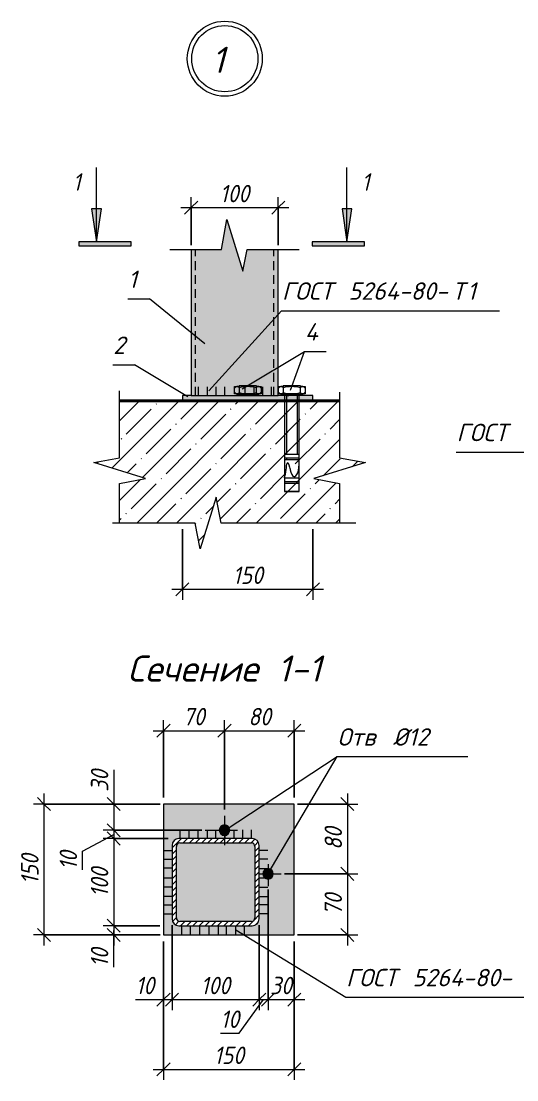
# Model space of a CAD drawing. Header units: millimetres. Extents: x 1214 to 43479, y -809 to 8550.
# Drawn here: x 36756 to 37324, y 2071 to 3285 of the extents above; entities that cross this region are included whole.
import ezdxf

# ---------------------------------------------------------------- set-up
doc = ezdxf.new("R2010")
doc.units = ezdxf.units.MM
for name, pattern in [('200_ШТРИХ_ш1п0_6_', [16, 10, -6]), ('50_200_ШТРИХ_1Т_ш5_п1_п1_', [70, 50, -10, 0, -10]), ('IMPORT-Невидимая', [39.122222, 28.222222, -10.9])]:
    doc.linetypes.add(name, pattern=pattern)
for name, color, linetype, lineweight in [('A-ANNO-DIMS', 7, 'Continuous', 9), ('A-ANNO-DIMS-10', 7, 'Continuous', 9), ('A-ANNO-NOTE', 7, 'Continuous', 9), ('A-DETL', 7, 'Continuous', 9), ('A-DETL-1', 7, '200_ШТРИХ_ш1п0_6_', 5), ('A-DETL-2', 7, 'Continuous', 5), ('A-DETL-3', 7, 'Continuous', 20), ('A-DETL-4', 7, 'IMPORT-Невидимая', 5), ('A-DETL-5', 7, '50_200_ШТРИХ_1Т_ш5_п1_п1_', 5), ('A-DETL-6', 7, 'Continuous', 40), ('A-DETL-GENF', 7, 'Continuous', 9), ('A-DETL-GENF-2', 7, 'Continuous', 5), ('G-ANNO-TEXT', 7, 'Continuous', 9)]:
    doc.layers.add(name, color=color, linetype=linetype, lineweight=lineweight)
doc.layers.add('A-DETL-GENF-1', color=7, linetype='Continuous', lineweight=9, true_color=0xffffff)
doc.styles.add('ISOCPEUR_B_I', font='', dxfattribs={"height": 30})
doc.styles.add('ISOCPEUR_I_2', font='isocpeui.ttf', dxfattribs={"width": 0.9, "height": 20})
doc.styles.add('ISOCPEUR_I_6', font='isocpeui.ttf', dxfattribs={"height": 20})
doc.styles.get('ISOCPEUR_B_I').set_extended_font_data('ISOCPEUR', italic=True, bold=True)
doc.dimstyles.new('ISO-2_0_0_9К_СРЕДНИЙ_1', dxfattribs={"dimscale": 304.8, "dimtxt": 19.919624, "dimasz": 0.049213, "dimexe": 0.03937, "dimexo": 0, "dimgap": 0, "dimtad": 1, "dimdec": 0, "dimzin": 0, "dimdsep": 46, "dimtxsty": 'ISOCPEUR_I_2', "dimblk1": 'OBLIQUE', "dimblk2": 'OBLIQUE', "dimsah": 1, "dimcen": 0.09, "dimdle": 0.03937, "dimazin": 0, "dimtfac": 1, "dimtdec": 4, "dimtix": 1, "dimtmove": 0, "dimatfit": 3, "dimfxl": 1, "dimtvp": 1, "dimtolj": 1, "dimtzin": 0, "dimarcsym": 2})
doc.dimstyles.new('ISO-2_0_0_9К_СРЕДНИЙ_3', dxfattribs={"dimscale": 304.8, "dimtxt": 19.919624, "dimasz": 0.049213, "dimexe": 0.03937, "dimexo": 0, "dimgap": 0, "dimtad": 1, "dimdec": 0, "dimzin": 0, "dimdsep": 46, "dimtxsty": 'ISOCPEUR_I_2', "dimblk1": 'OBLIQUE', "dimblk2": 'OBLIQUE', "dimsah": 1, "dimcen": 0.09, "dimdle": 0.03937, "dimazin": 0, "dimtfac": 1, "dimtdec": 4, "dimtix": 1, "dimtmove": 1, "dimatfit": 3, "dimfxl": 1, "dimtvp": 1, "dimtolj": 1, "dimtzin": 0, "dimarcsym": 2})

# ---------------------------------------------------------------- blocks, each defined once
blk = doc.blocks.new('DIMBLOCK207-АР1_Фахверк_Труба 100_Узлы')
at = {"layer": 'A-ANNO-DIMS-10'}
for p, q in [((36950.7, 3027.9), (36950.7, 3082.9)), ((37050.7, 3027.9), (37050.7, 3082.9)), ((36938.7, 3070.9), (37062.7, 3070.9)), ((36950.7, 3070.9), (36950.7, 3027.9)), ((37050.7, 3070.9), (37050.7, 3027.9))]:
    blk.add_line(p, q, dxfattribs=at)
at = {"layer": 'A-ANNO-DIMS-10', "lineweight": 20}
for p, q in [((36950.7, 3070.9), (36943.2, 3063.4)), ((36950.7, 3070.9), (36958.2, 3078.4)), ((37050.7, 3070.9), (37043.2, 3063.4)), ((37050.7, 3070.9), (37058.2, 3078.4))]:
    blk.add_line(p, q, dxfattribs=at)
at = {"layer": 'A-ANNO-DIMS-10', "color": 0, "insert": (36983.7, 3097), "char_height": 20, "width": 40.912, "attachment_point": 1, "line_spacing_factor": 1.149209, "style": 'ISOCPEUR_I_2'}
blk.add_mtext('100', dxfattribs=at)
blk = doc.blocks.new('_Oblique')
at = {"color": 0, "linetype": 'ByBlock', "lineweight": -2}
blk.add_line((-0.5, -0.5), (0.5, 0.5), dxfattribs=at)
blk = doc.blocks.new('DIMBLOCK208-АР1_Фахверк_Труба 100_Узлы')
at = {"layer": 'A-ANNO-DIMS-10'}
for p, q in [((36940.7, 2702.4), (36940.7, 2621.4)), ((36940.7, 2633.4), (36940.7, 2702.4)), ((37090.4, 2702.4), (37090.4, 2621.4)), ((37090.4, 2633.4), (37090.4, 2702.4)), ((36928.7, 2633.4), (37102.4, 2633.4))]:
    blk.add_line(p, q, dxfattribs=at)
at = {"layer": 'A-ANNO-DIMS-10', "lineweight": 20}
for p, q in [((36940.7, 2633.4), (36933.2, 2625.9)), ((36940.7, 2633.4), (36948.2, 2640.9)), ((37090.4, 2633.4), (37082.9, 2625.9)), ((37090.4, 2633.4), (37097.9, 2640.9))]:
    blk.add_line(p, q, dxfattribs=at)
at = {"layer": 'A-ANNO-DIMS-10', "color": 0, "insert": (36998.5, 2659.5), "char_height": 20, "width": 40.912, "attachment_point": 1, "line_spacing_factor": 1.149209, "style": 'ISOCPEUR_I_2'}
blk.add_mtext('150', dxfattribs=at)
blk = doc.blocks.new('DIMBLOCK209-АР1_Фахверк_Труба 100_Узлы')
at = {"layer": 'A-ANNO-DIMS-10'}
for p, q in [((36919, 2229.8), (36919, 2071.1)), ((36919, 2083.1), (36919, 2229.8)), ((37069, 2229.8), (37069, 2071.1)), ((37069, 2083.1), (37069, 2229.8)), ((36907, 2083.1), (37081, 2083.1))]:
    blk.add_line(p, q, dxfattribs=at)
at = {"layer": 'A-ANNO-DIMS-10', "lineweight": 20}
for p, q in [((36919, 2083.1), (36926.5, 2090.6)), ((37069, 2083.1), (37076.5, 2090.6)), ((36919, 2083.1), (36911.5, 2075.6)), ((37069, 2083.1), (37061.5, 2075.6))]:
    blk.add_line(p, q, dxfattribs=at)
at = {"layer": 'A-ANNO-DIMS-10', "color": 0, "insert": (36976.9, 2109.2), "char_height": 20, "width": 40.912, "attachment_point": 1, "line_spacing_factor": 1.149209, "style": 'ISOCPEUR_I_2'}
blk.add_mtext('150', dxfattribs=at)
blk = doc.blocks.new('DIMBLOCK210-АР1_Фахверк_Труба 100_Узлы')
at = {"layer": 'A-ANNO-DIMS-10'}
for p, q in [((36861.9, 2426.5), (36861.9, 2401.3)), ((36861.9, 2401.3), (36861.9, 2372.2)), ((36861.9, 2399.2), (36861.9, 2357.2)), ((36915.2, 2387.2), (36849.9, 2387.2)), ((36861.9, 2387.2), (36915.2, 2387.2)), ((36962.8, 2357.2), (36849.9, 2357.2)), ((36861.9, 2357.2), (36962.8, 2357.2))]:
    blk.add_line(p, q, dxfattribs=at)
at = {"layer": 'A-ANNO-DIMS-10', "lineweight": 20}
for p, q in [((36861.9, 2387.2), (36854.4, 2394.7)), ((36861.9, 2387.2), (36869.4, 2379.7)), ((36861.9, 2357.2), (36854.4, 2364.7)), ((36861.9, 2357.2), (36869.4, 2349.7))]:
    blk.add_line(p, q, dxfattribs=at)
at = {"layer": 'A-ANNO-DIMS-10', "color": 0, "insert": (36835.7, 2401.3), "char_height": 20, "width": 30.339, "attachment_point": 1, "rotation": 90, "line_spacing_factor": 1.149209, "style": 'ISOCPEUR_I_2'}
blk.add_mtext('30', dxfattribs=at)
blk = doc.blocks.new('DIMBLOCK211-АР1_Фахверк_Труба 100_Узлы')
at = {"layer": 'A-ANNO-DIMS-10'}
for p, q in [((36962.8, 2357.2), (36849.9, 2357.2)), ((36861.9, 2357.2), (36861.9, 2347.7)), ((36861.9, 2357.2), (36962.8, 2357.2)), ((36826, 2333.2), (36861.9, 2352.4)), ((36924.4, 2347.7), (36849.9, 2347.7)), ((36861.9, 2347.7), (36924.4, 2347.7)), ((36826, 2311.8), (36826, 2333.2))]:
    blk.add_line(p, q, dxfattribs=at)
at = {"layer": 'A-ANNO-DIMS-10', "lineweight": 20}
for p, q in [((36861.9, 2357.2), (36854.4, 2364.7)), ((36861.9, 2347.7), (36854.4, 2355.2)), ((36861.9, 2357.2), (36869.4, 2349.7)), ((36861.9, 2347.7), (36869.4, 2340.2))]:
    blk.add_line(p, q, dxfattribs=at)
at = {"layer": 'A-ANNO-DIMS-10', "color": 0, "insert": (36799.9, 2311.8), "char_height": 20, "width": 25.742, "attachment_point": 1, "rotation": 90, "line_spacing_factor": 1.149209, "style": 'ISOCPEUR_I_2'}
blk.add_mtext('10', dxfattribs=at)
blk = doc.blocks.new('DIMBLOCK212-АР1_Фахверк_Труба 100_Узлы')
at = {"layer": 'A-ANNO-DIMS-10', "lineweight": 20}
for p, q in [((36861.9, 2347.7), (36854.4, 2355.2)), ((36861.9, 2347.7), (36869.4, 2340.2)), ((36861.9, 2247.7), (36854.4, 2255.2)), ((36861.9, 2247.7), (36869.4, 2240.2))]:
    blk.add_line(p, q, dxfattribs=at)
at = {"layer": 'A-ANNO-DIMS-10'}
for p, q in [((36924.4, 2347.7), (36849.9, 2347.7)), ((36861.9, 2347.7), (36861.9, 2247.7)), ((36861.9, 2347.7), (36924.4, 2347.7)), ((36914.8, 2247.7), (36849.9, 2247.7)), ((36861.9, 2247.7), (36914.8, 2247.7))]:
    blk.add_line(p, q, dxfattribs=at)
at = {"layer": 'A-ANNO-DIMS-10', "color": 0, "insert": (36835.7, 2280.6), "char_height": 20, "width": 40.912, "attachment_point": 1, "rotation": 90, "line_spacing_factor": 1.149209, "style": 'ISOCPEUR_I_2'}
blk.add_mtext('100', dxfattribs=at)
blk = doc.blocks.new('DIMBLOCK213-АР1_Фахверк_Труба 100_Узлы')
at = {"layer": 'A-ANNO-DIMS-10'}
for p, q in [((36914.8, 2247.7), (36849.9, 2247.7)), ((36861.9, 2247.7), (36861.9, 2225.2)), ((36861.9, 2247.7), (36914.8, 2247.7)), ((36915.2, 2237.2), (36849.9, 2237.2)), ((36861.9, 2221.9), (36861.9, 2242.4)), ((36861.9, 2237.2), (36915.2, 2237.2)), ((36861.9, 2200.4), (36861.9, 2221.9))]:
    blk.add_line(p, q, dxfattribs=at)
at = {"layer": 'A-ANNO-DIMS-10', "lineweight": 20}
for p, q in [((36861.9, 2247.7), (36854.4, 2255.2)), ((36861.9, 2247.7), (36869.4, 2240.2)), ((36861.9, 2237.2), (36854.4, 2244.7)), ((36861.9, 2237.2), (36869.4, 2229.7))]:
    blk.add_line(p, q, dxfattribs=at)
at = {"layer": 'A-ANNO-DIMS-10', "color": 0, "insert": (36835.7, 2200.4), "char_height": 20, "width": 25.742, "attachment_point": 1, "rotation": 90, "line_spacing_factor": 1.149209, "style": 'ISOCPEUR_I_2'}
blk.add_mtext('10', dxfattribs=at)
blk = doc.blocks.new('DIMBLOCK214-АР1_Фахверк_Труба 100_Узлы')
at = {"layer": 'A-ANNO-DIMS-10', "lineweight": 20}
for p, q in [((36781.9, 2387.2), (36774.4, 2394.7)), ((36781.9, 2387.2), (36789.4, 2379.7)), ((36781.9, 2237.2), (36774.4, 2244.7)), ((36781.9, 2237.2), (36789.4, 2229.7))]:
    blk.add_line(p, q, dxfattribs=at)
at = {"layer": 'A-ANNO-DIMS-10'}
for p, q in [((36781.9, 2399.2), (36781.9, 2225.2)), ((36913, 2387.2), (36769.9, 2387.2)), ((36781.9, 2387.2), (36913, 2387.2)), ((36915.2, 2237.2), (36769.9, 2237.2)), ((36781.9, 2237.2), (36915.2, 2237.2))]:
    blk.add_line(p, q, dxfattribs=at)
at = {"layer": 'A-ANNO-DIMS-10', "color": 0, "insert": (36755.7, 2295.2), "char_height": 20, "width": 40.912, "attachment_point": 1, "rotation": 90, "line_spacing_factor": 1.149209, "style": 'ISOCPEUR_I_2'}
blk.add_mtext('150', dxfattribs=at)
blk = doc.blocks.new('DIMBLOCK215-АР1_Фахверк_Труба 100_Узлы')
at = {"layer": 'A-ANNO-DIMS-10'}
for p, q in [((36928.8, 2248.2), (36928.8, 2151.1)), ((36928.8, 2163.1), (36928.8, 2248.2)), ((36919, 2229.8), (36919, 2151.1)), ((36919, 2163.1), (36919, 2229.8)), ((36887, 2163.1), (36908.5, 2163.1)), ((36907, 2163.1), (36928.8, 2163.1)), ((36908.5, 2163.1), (36923.9, 2163.1))]:
    blk.add_line(p, q, dxfattribs=at)
at = {"layer": 'A-ANNO-DIMS-10', "lineweight": 20}
for p, q in [((36919, 2163.1), (36911.5, 2155.6)), ((36919, 2163.1), (36926.5, 2170.6)), ((36928.8, 2163.1), (36921.3, 2155.6)), ((36928.8, 2163.1), (36936.3, 2170.6))]:
    blk.add_line(p, q, dxfattribs=at)
at = {"layer": 'A-ANNO-DIMS-10', "color": 0, "insert": (36887, 2189.2), "char_height": 20, "width": 25.742, "attachment_point": 1, "line_spacing_factor": 1.149209, "style": 'ISOCPEUR_I_2'}
blk.add_mtext('10', dxfattribs=at)
blk = doc.blocks.new('DIMBLOCK216-АР1_Фахверк_Труба 100_Узлы')
at = {"layer": 'A-ANNO-DIMS-10'}
for p, q in [((36928.8, 2248.2), (36928.8, 2151.1)), ((36928.8, 2163.1), (36928.8, 2248.2)), ((37028.8, 2248.2), (37028.8, 2151.1)), ((37028.8, 2163.1), (37028.8, 2248.2)), ((36928.8, 2163.1), (37028.8, 2163.1))]:
    blk.add_line(p, q, dxfattribs=at)
at = {"layer": 'A-ANNO-DIMS-10', "lineweight": 20}
for p, q in [((36928.8, 2163.1), (36921.3, 2155.6)), ((36928.8, 2163.1), (36936.3, 2170.6)), ((37028.8, 2163.1), (37021.3, 2155.6)), ((37028.8, 2163.1), (37036.3, 2170.6))]:
    blk.add_line(p, q, dxfattribs=at)
at = {"layer": 'A-ANNO-DIMS-10', "color": 0, "insert": (36961.7, 2189.2), "char_height": 20, "width": 40.912, "attachment_point": 1, "line_spacing_factor": 1.149209, "style": 'ISOCPEUR_I_2'}
blk.add_mtext('100', dxfattribs=at)
blk = doc.blocks.new('DIMBLOCK217-АР1_Фахверк_Труба 100_Узлы')
at = {"layer": 'A-ANNO-DIMS-10'}
for p, q in [((37039, 2289.4), (37039, 2151.1)), ((37039, 2163.1), (37039, 2289.4)), ((37028.8, 2248.2), (37028.8, 2151.1)), ((37028.8, 2163.1), (37028.8, 2248.2)), ((37005.8, 2124.5), (37033.9, 2163.1)), ((37028.8, 2163.1), (37039, 2163.1)), ((36984.4, 2124.5), (37005.8, 2124.5))]:
    blk.add_line(p, q, dxfattribs=at)
at = {"layer": 'A-ANNO-DIMS-10', "lineweight": 20}
for p, q in [((37028.8, 2163.1), (37021.3, 2155.6)), ((37028.8, 2163.1), (37036.3, 2170.6)), ((37039, 2163.1), (37031.5, 2155.6)), ((37039, 2163.1), (37046.5, 2170.6))]:
    blk.add_line(p, q, dxfattribs=at)
at = {"layer": 'A-ANNO-DIMS-10', "color": 0, "insert": (36984.4, 2150.6), "char_height": 20, "width": 25.742, "attachment_point": 1, "line_spacing_factor": 1.149209, "style": 'ISOCPEUR_I_2'}
blk.add_mtext('10', dxfattribs=at)
blk = doc.blocks.new('DIMBLOCK218-АР1_Фахверк_Труба 100_Узлы')
at = {"layer": 'A-ANNO-DIMS-10'}
for p, q in [((37039, 2289.4), (37039, 2151.1)), ((37039, 2163.1), (37039, 2289.4)), ((37069, 2229.8), (37069, 2151.1)), ((37069, 2163.1), (37069, 2229.8)), ((37039, 2163.1), (37081, 2163.1))]:
    blk.add_line(p, q, dxfattribs=at)
at = {"layer": 'A-ANNO-DIMS-10', "lineweight": 20}
for p, q in [((37039, 2163.1), (37031.5, 2155.6)), ((37039, 2163.1), (37046.5, 2170.6)), ((37069, 2163.1), (37061.5, 2155.6)), ((37069, 2163.1), (37076.5, 2170.6))]:
    blk.add_line(p, q, dxfattribs=at)
at = {"layer": 'A-ANNO-DIMS-10', "color": 0, "insert": (37041.3, 2189.2), "char_height": 20, "width": 30.339, "attachment_point": 1, "line_spacing_factor": 1.149209, "style": 'ISOCPEUR_I_2'}
blk.add_mtext('30', dxfattribs=at)
blk = doc.blocks.new('DIMBLOCK219-АР1_Фахверк_Труба 100_Узлы')
at = {"layer": 'A-ANNO-DIMS-10', "lineweight": 20}
for p, q in [((37129.9, 2387.2), (37122.4, 2394.7)), ((37129.9, 2387.2), (37137.4, 2379.7)), ((37129.9, 2307.2), (37122.4, 2314.7)), ((37129.9, 2307.2), (37137.4, 2299.7))]:
    blk.add_line(p, q, dxfattribs=at)
at = {"layer": 'A-ANNO-DIMS-10'}
for p, q in [((37129.9, 2399.2), (37129.9, 2307.2)), ((37072.8, 2387.2), (37141.9, 2387.2)), ((37129.9, 2387.2), (37072.8, 2387.2)), ((37057.8, 2307.2), (37141.9, 2307.2)), ((37129.9, 2307.2), (37057.8, 2307.2))]:
    blk.add_line(p, q, dxfattribs=at)
at = {"layer": 'A-ANNO-DIMS-10', "color": 0, "insert": (37103.8, 2334.6), "char_height": 20, "width": 30.339, "attachment_point": 1, "rotation": 90, "line_spacing_factor": 1.149209, "style": 'ISOCPEUR_I_2'}
blk.add_mtext('80', dxfattribs=at)
blk = doc.blocks.new('DIMBLOCK220-АР1_Фахверк_Труба 100_Узлы')
at = {"layer": 'A-ANNO-DIMS-10'}
for p, q in [((37057.8, 2307.2), (37141.9, 2307.2)), ((37129.9, 2307.2), (37057.8, 2307.2)), ((37129.9, 2307.2), (37129.9, 2225.2)), ((37072.8, 2237.2), (37141.9, 2237.2)), ((37129.9, 2237.2), (37072.8, 2237.2))]:
    blk.add_line(p, q, dxfattribs=at)
at = {"layer": 'A-ANNO-DIMS-10', "lineweight": 20}
for p, q in [((37129.9, 2307.2), (37122.4, 2314.7)), ((37129.9, 2307.2), (37137.4, 2299.7)), ((37129.9, 2237.2), (37122.4, 2244.7)), ((37129.9, 2237.2), (37137.4, 2229.7))]:
    blk.add_line(p, q, dxfattribs=at)
at = {"layer": 'A-ANNO-DIMS-10', "color": 0, "insert": (37103.8, 2259.6), "char_height": 20, "width": 30.339, "attachment_point": 1, "rotation": 90, "line_spacing_factor": 1.149209, "style": 'ISOCPEUR_I_2'}
blk.add_mtext('70', dxfattribs=at)
blk = doc.blocks.new('DIMBLOCK221-АР1_Фахверк_Труба 100_Узлы')
at = {"layer": 'A-ANNO-DIMS-10'}
for p, q in [((36919, 2394.7), (36919, 2483.2)), ((36989, 2381), (36989, 2483.2)), ((36907, 2471.2), (36989, 2471.2)), ((36919, 2471.2), (36919, 2394.7)), ((36989, 2471.2), (36989, 2381))]:
    blk.add_line(p, q, dxfattribs=at)
at = {"layer": 'A-ANNO-DIMS-10', "lineweight": 20}
for p, q in [((36919, 2471.2), (36926.5, 2478.7)), ((36989, 2471.2), (36996.5, 2478.7)), ((36919, 2471.2), (36911.5, 2463.7)), ((36989, 2471.2), (36981.5, 2463.7))]:
    blk.add_line(p, q, dxfattribs=at)
at = {"layer": 'A-ANNO-DIMS-10', "color": 0, "insert": (36941.3, 2497.4), "char_height": 20, "width": 30.339, "attachment_point": 1, "line_spacing_factor": 1.149209, "style": 'ISOCPEUR_I_2'}
blk.add_mtext('70', dxfattribs=at)
blk = doc.blocks.new('DIMBLOCK222-АР1_Фахверк_Труба 100_Узлы')
at = {"layer": 'A-ANNO-DIMS-10'}
for p, q in [((36989, 2381), (36989, 2483.2)), ((37069, 2394.7), (37069, 2483.2)), ((36989, 2471.2), (37081, 2471.2)), ((36989, 2471.2), (36989, 2381)), ((37069, 2471.2), (37069, 2394.7))]:
    blk.add_line(p, q, dxfattribs=at)
at = {"layer": 'A-ANNO-DIMS-10', "lineweight": 20}
for p, q in [((36989, 2471.2), (36996.5, 2478.7)), ((37069, 2471.2), (37076.5, 2478.7)), ((36989, 2471.2), (36981.5, 2463.7)), ((37069, 2471.2), (37061.5, 2463.7))]:
    blk.add_line(p, q, dxfattribs=at)
at = {"layer": 'A-ANNO-DIMS-10', "color": 0, "insert": (37016.3, 2497.4), "char_height": 20, "width": 30.339, "attachment_point": 1, "line_spacing_factor": 1.149209, "style": 'ISOCPEUR_I_2'}
blk.add_mtext('80', dxfattribs=at)
blk = doc.blocks.new('_AT__Текстовая выноска 2_0 - _AT__Текстовая выноска 2_0 без точки-25057225-АР1_Фахверк_Труба 100_Узлы')
at = {"layer": 'A-ANNO-NOTE'}
blk.add_line((0, 0), (25, 0), dxfattribs=at)
blk = doc.blocks.new('_AT__Текстовая выноска 2_0 - _AT__Текстовая выноска 2_0 без точки-25057227-АР1_Фахверк_Труба 100_Узлы')
at = {"layer": 'A-ANNO-NOTE'}
blk.add_line((0, 0), (2.5, 0), dxfattribs=at)
blk = doc.blocks.new('_AT__Текстовая выноска 2_0 - _AT__Текстовая выноска 2_0 без точки-25057226-АР1_Фахверк_Труба 100_Узлы')
at = {"layer": 'A-ANNO-NOTE'}
blk.add_line((0, 0), (15, 0), dxfattribs=at)

msp = doc.modelspace()

# ---------------------------------------------------------------- hatches: boundary and pattern name
at = {"layer": 'A-DETL-GENF'}
for points in [[(36842.04982, 3031.82155), (36847.70762, 3069.54025), (36836.39201, 3069.54025)], [(37129.43844, 3031.82155), (37135.09625, 3069.54025), (37123.78063, 3069.54025)], [(36842.75297, 3027.13384), (36881.92658, 3027.13384), (36881.92658, 3031.82155), (36822.04982, 3031.82155), (36822.04982, 3027.13384), (36842.04982, 3027.13384)], [(37130.1416, 3027.13384), (37149.43844, 3027.13384), (37149.43844, 3031.82155), (37089.56167, 3031.82155), (37089.56167, 3027.13384), (37129.43844, 3027.13384)]]:
    msp.add_hatch(color=256, dxfattribs=at).paths.add_polyline_path(points, flags=0)
at = {"layer": 'A-DETL-GENF-1'}
for points in [[(36950.70584, 2855.33102), (37050.70584, 2855.33102), (37050.70584, 3022.94216), (37014.83541, 3022.94216), (37010.16226, 2998.00353), (36991.78076, 3057.22998), (36985.3557, 3022.94216), (36950.70584, 3022.94216)], [(36959.79425, 2849.33102), (37090.44132, 2849.33102), (37090.44132, 2855.33102), (36940.70584, 2855.33102), (36940.70584, 2849.33102), (36950.70584, 2849.33102)], [(36988.97194, 2351.21675), (36990.52485, 2351.4212), (36991.97194, 2352.0206), (36993.21458, 2352.97411), (36994.16809, 2354.21675), (36994.76749, 2355.66384), (36994.97194, 2357.21675), (36994.76749, 2358.76966), (36994.16809, 2360.21675), (36993.21458, 2361.45939), (36991.97194, 2362.4129), (36990.52485, 2363.0123), (36988.97194, 2363.21675), (36987.41903, 2363.0123), (36985.97194, 2362.4129), (36984.7293, 2361.45939), (36983.77579, 2360.21675), (36983.17638, 2358.76966), (36982.97194, 2357.21675), (36983.17638, 2355.66384), (36983.77579, 2354.21675), (36984.96522, 2352.79308), (36985.97194, 2352.0206), (36987.41903, 2351.4212)], [(37038.97194, 2301.21675), (37040.52485, 2301.4212), (37041.97194, 2302.0206), (37043.21458, 2302.97411), (37044.16809, 2304.21675), (37044.76749, 2305.66384), (37044.97194, 2307.21675), (37044.76749, 2308.76966), (37044.16809, 2310.21675), (37043.21458, 2311.45939), (37041.97194, 2312.4129), (37040.52485, 2313.0123), (37038.97194, 2313.21675), (37037.41903, 2313.0123), (37035.97194, 2312.4129), (37034.7293, 2311.45939), (37033.77579, 2310.21675), (37033.17638, 2308.76966), (37032.97194, 2307.21675), (37033.17638, 2305.66384), (37033.77579, 2304.21675), (37034.7293, 2302.97411), (37035.97194, 2302.0206), (37037.41903, 2301.4212)]]:
    msp.add_hatch(color=256, dxfattribs=at).paths.add_polyline_path(points, flags=0)
h = msp.add_hatch(color=256, dxfattribs=at)
h.paths.add_polyline_path([(37020.78252, 2237.21675), (37068.97194, 2237.21675), (37068.97194, 2387.21675), (36918.97194, 2387.21675), (36918.97194, 2237.21675), (37020.71068, 2237.21675)], flags=0)
h.paths.add_polyline_path([(37020.78252, 2247.67602), (36936.74724, 2247.68067), (36934.31841, 2248.11163), (36932.78252, 2248.74782), (36931.12566, 2250.01917), (36929.85431, 2251.67602), (36929.05511, 2253.60547), (36928.78252, 2255.67602), (36928.78716, 2339.7113), (36929.05511, 2341.74657), (36929.85431, 2343.67602), (36931.12566, 2345.33288), (36932.78252, 2346.60423), (36934.95409, 2347.43531), (36936.78252, 2347.67602), (37020.81779, 2347.67138), (37022.85307, 2347.40343), (37024.78252, 2346.60423), (37026.43937, 2345.33288), (37027.71072, 2343.67602), (37028.50992, 2341.74657), (37028.78252, 2339.67602), (37028.77787, 2255.64075), (37028.34691, 2253.21192), (37027.71072, 2251.67602), (37026.43937, 2250.01917), (37024.78252, 2248.74782), (37022.85307, 2247.94862), (37020.81779, 2247.68067)], flags=0)
h.paths.add_polyline_path([(36974.42512, 2252.67602), (37019.78252, 2252.67602), (37020.81779, 2252.81232), (37021.78252, 2253.21192), (37022.85307, 2254.16314), (37023.24662, 2254.67602), (37023.65086, 2255.67602), (37023.78252, 2256.67602), (37023.78252, 2338.67602), (37023.64622, 2339.7113), (37023.24662, 2340.67602), (37022.61094, 2341.50445), (37021.78252, 2342.14012), (37020.78252, 2342.54437), (37019.78252, 2342.67602), (36937.78252, 2342.67602), (36936.74724, 2342.53973), (36935.78252, 2342.14012), (36934.95409, 2341.50445), (36934.31841, 2340.67602), (36933.91417, 2339.67602), (36933.78252, 2338.67602), (36933.78252, 2256.67602), (36933.91881, 2255.64075), (36934.31841, 2254.67602), (36934.95409, 2253.8476), (36935.78252, 2253.21192), (36936.78252, 2252.80767), (36937.78252, 2252.67602), (36959.79425, 2252.67602)], flags=0)
h.paths.add_polyline_path([(37038.97194, 2301.21675), (37037.41903, 2301.4212), (37035.97194, 2302.0206), (37034.7293, 2302.97411), (37033.77579, 2304.21675), (37033.17638, 2305.66384), (37032.97194, 2307.21675), (37033.17638, 2308.76966), (37033.77579, 2310.21675), (37034.7293, 2311.45939), (37035.97194, 2312.4129), (37037.41903, 2313.0123), (37038.97194, 2313.21675), (37040.52485, 2313.0123), (37041.97194, 2312.4129), (37043.21458, 2311.45939), (37044.16809, 2310.21675), (37044.76749, 2308.76966), (37044.97194, 2307.21675), (37044.76749, 2305.66384), (37044.16809, 2304.21675), (37043.21458, 2302.97411), (37041.97194, 2302.0206), (37040.52485, 2301.4212)], flags=0)
h.paths.add_polyline_path([(36988.97194, 2351.21675), (36987.41903, 2351.4212), (36985.97194, 2352.0206), (36984.7293, 2352.97411), (36983.77579, 2354.21675), (36983.17638, 2355.66384), (36982.97194, 2357.21675), (36983.17638, 2358.76966), (36983.77579, 2360.21675), (36984.96522, 2361.64042), (36985.97194, 2362.4129), (36987.41903, 2363.0123), (36988.97194, 2363.21675), (36990.52485, 2363.0123), (36991.97194, 2362.4129), (36993.21458, 2361.45939), (36994.16809, 2360.21675), (36994.76749, 2358.76966), (36994.97194, 2357.21675), (36994.76749, 2355.66384), (36994.16809, 2354.21675), (36993.21458, 2352.97411), (36991.97194, 2352.0206), (36990.52485, 2351.4212)], flags=0)
at = {"layer": 'A-DETL-GENF-2'}
h = msp.add_hatch(dxfattribs=at)
h.set_pattern_fill('FP_1', color=256, style=0, pattern_type=2)
h.set_pattern_definition([(45, (32399.856, 0), (-22.80985, 22.80985), []), (45, (32422.666, 0), (-22.80985, 22.80985), [40.322, -8.064, 0.671, -7.394])])
h.paths.add_polyline_path([(36961.03461, 2679.7178), (36979.41611, 2738.94424), (36984.96522, 2709.33102), (37121.02115, 2709.33102), (37121.02115, 2754.63796), (37091.40793, 2760.18707), (37150.63438, 2778.56857), (37121.02115, 2784.11768), (37121.02115, 2849.33102), (36868.70584, 2849.33102), (36868.70584, 2784.11768), (36839.09262, 2778.56857), (36898.31906, 2760.18707), (36868.70584, 2754.63796), (36868.70584, 2709.33102), (36955.4855, 2709.33102), (36959.79425, 2686.33707)], flags=0)
h = msp.add_hatch(dxfattribs=at)
h.set_pattern_fill('FP_2', color=256, style=0, pattern_type=2)
h.set_pattern_definition([(45, (32399.8564, 0), (-3.535534, 3.535534), [])])
h.paths.add_polyline_path([(37020.78252, 2247.67602), (37022.85307, 2247.94862), (37024.78252, 2248.74782), (37026.43937, 2250.01917), (37027.71072, 2251.67602), (37028.5418, 2253.8476), (37028.78252, 2255.67602), (37028.77787, 2339.7113), (37028.34691, 2342.14012), (37027.71072, 2343.67602), (37026.43937, 2345.33288), (37024.78252, 2346.60423), (37022.85307, 2347.40343), (37020.78252, 2347.67602), (36936.78252, 2347.67602), (36934.31841, 2347.24042), (36932.78252, 2346.60423), (36931.12566, 2345.33288), (36929.85431, 2343.67602), (36929.05511, 2341.74657), (36928.78252, 2339.67602), (36928.78252, 2255.67602), (36929.05511, 2253.60547), (36929.85431, 2251.67602), (36931.12566, 2250.01917), (36932.78252, 2248.74782), (36934.95409, 2247.91674), (36936.78252, 2247.67602), (37019.78252, 2247.67602)], flags=0)
h.paths.add_polyline_path([(36974.42512, 2252.67602), (36937.78252, 2252.67602), (36936.74724, 2252.81232), (36935.78252, 2253.21192), (36934.95409, 2253.8476), (36934.31841, 2254.67602), (36933.91417, 2255.67602), (36933.78252, 2256.67602), (36933.78252, 2338.67602), (36933.91881, 2339.7113), (36934.31841, 2340.67602), (36934.95409, 2341.50445), (36935.78252, 2342.14012), (36936.78252, 2342.54437), (36937.78252, 2342.67602), (37019.78252, 2342.67602), (37020.81779, 2342.53973), (37021.78252, 2342.14012), (37022.61094, 2341.50445), (37023.24662, 2340.67602), (37023.64622, 2339.7113), (37023.78252, 2338.67602), (37023.78252, 2256.67602), (37023.64622, 2255.64075), (37023.24662, 2254.67602), (37022.61094, 2253.8476), (37021.78252, 2253.21192), (37020.81779, 2252.81232), (37019.78252, 2252.67602)], flags=0)

# ---------------------------------------------------------------- linework, layer by layer
at = {"layer": 'A-ANNO-NOTE'}
for p, q in [((36966.47865, 2914.56149), (36903.04631, 2966.24333)), ((36970.98189, 2861.04949), (37054.49194, 2952.69374)), ((37009.28412, 2863.13371), (37080.61874, 2905.9004)), ((37064.49683, 2861.47155), (37080.61874, 2905.9004)), ((36946.89604, 2854.03243), (36885.9308, 2890.59994)), ((36989.63713, 2357.25989), (37118.0956, 2441.60004)), ((37039.15935, 2307.74904), (37118.0956, 2441.60004)), ((37001.96546, 2242.95205), (37128.0956, 2165.76651))]:
    msp.add_line(p, q, dxfattribs=at)
at = {"layer": 'A-DETL'}
for p, q in [((36836.39201, 3069.54025), (36842.04982, 3031.82155)), ((36847.70762, 3069.54025), (36836.39201, 3069.54025)), ((36842.04982, 3031.82155), (36847.70762, 3069.54025)), ((37135.09625, 3069.54025), (37123.78063, 3069.54025)), ((37123.78063, 3069.54025), (37129.43844, 3031.82155)), ((37129.43844, 3031.82155), (37135.09625, 3069.54025)), ((36985.3557, 3022.94216), (36991.78076, 3057.22998)), ((36991.78076, 3057.22998), (37010.16226, 2998.00353)), ((36822.04982, 3031.82155), (36822.04982, 3027.13384)), ((36842.04982, 3031.82155), (36822.04982, 3031.82155)), ((36822.04982, 3027.13384), (36881.92658, 3027.13384)), ((36881.92658, 3031.82155), (36842.04982, 3031.82155)), ((36881.92658, 3027.13384), (36881.92658, 3031.82155)), ((36926.1233, 3022.94216), (36985.3557, 3022.94216)), ((36950.70584, 3022.94216), (36950.70584, 2855.33102)), ((37010.16226, 2998.00353), (37014.83541, 3022.94216)), ((37014.83541, 3022.94216), (37074.46055, 3022.94216)), ((37050.70584, 2855.33102), (37050.70584, 3022.94216)), ((37129.43844, 3031.82155), (37089.56167, 3031.82155)), ((37089.56167, 3031.82155), (37089.56167, 3027.13384)), ((37089.56167, 3027.13384), (37149.43844, 3027.13384)), ((37149.43844, 3031.82155), (37129.43844, 3031.82155)), ((37149.43844, 3027.13384), (37149.43844, 3031.82155)), ((37000.29791, 2865.72897), (37005.78652, 2866.49783)), ((37000.29791, 2857.53569), (37000.29791, 2865.72897)), ((37025.62516, 2866.51529), (37005.78652, 2866.51529)), ((37005.78652, 2866.51529), (37005.78652, 2856.76683)), ((37025.62516, 2856.76683), (37025.62516, 2866.51529)), ((37025.62516, 2866.49783), (37031.11377, 2865.72897)), ((37031.11377, 2865.72897), (37031.11377, 2857.53569)), ((37050.78652, 2865.72897), (37056.27513, 2866.49783)), ((37050.78652, 2857.53569), (37050.78652, 2865.72897)), ((37076.11377, 2866.51529), (37056.27513, 2866.51529)), ((37056.27513, 2866.51529), (37056.27513, 2856.76683)), ((37076.11377, 2856.76683), (37076.11377, 2866.51529)), ((37076.11377, 2866.49783), (37081.60237, 2865.72897)), ((37081.60237, 2865.72897), (37081.60237, 2857.53569)), ((36868.70584, 2784.11768), (36868.70584, 2860.76683)), ((36950.70584, 2855.33102), (36940.70584, 2855.33102)), ((36940.70584, 2855.33102), (36940.70584, 2849.33102)), ((36950.70584, 2855.33102), (37050.70584, 2855.33102)), ((37005.78652, 2856.76683), (37000.29791, 2857.53569)), ((37028.38053, 2856.76683), (37003.03115, 2856.76683)), ((37003.03115, 2856.76683), (37003.03115, 2855.33102)), ((37028.38053, 2855.33102), (37003.03115, 2855.33102)), ((37025.62516, 2856.76683), (37005.78652, 2856.76683)), ((37010.16226, 2855.33102), (37012.20499, 2855.33102)), ((37031.11377, 2857.53569), (37025.62516, 2856.76683)), ((37028.38053, 2855.33102), (37028.38053, 2856.76683)), ((37090.44132, 2855.33102), (37050.70584, 2855.33102)), ((37056.27513, 2856.76683), (37050.78652, 2857.53569)), ((37078.86913, 2856.76683), (37053.51976, 2856.76683)), ((37053.51976, 2856.76683), (37053.51976, 2855.33102)), ((37078.86913, 2855.33102), (37053.51976, 2855.33102)), ((37076.11377, 2856.76683), (37056.27513, 2856.76683)), ((37060.65086, 2855.33102), (37062.69359, 2855.33102)), ((37081.60237, 2857.53569), (37076.11377, 2856.76683)), ((37078.86913, 2855.33102), (37078.86913, 2856.76683)), ((37090.44132, 2849.33102), (37090.44132, 2855.33102)), ((37121.02115, 2859.33102), (37121.02115, 2784.11768)), ((36839.09262, 2778.56857), (36868.70584, 2784.11768)), ((37121.02115, 2784.11768), (37150.63438, 2778.56857)), ((36898.31906, 2760.18707), (36839.09262, 2778.56857)), ((37150.63438, 2778.56857), (37091.40793, 2760.18707)), ((36868.70584, 2754.63796), (36898.31906, 2760.18707)), ((36868.70584, 2709.33102), (36868.70584, 2754.63796)), ((37091.40793, 2760.18707), (37121.02115, 2754.63796)), ((37121.02115, 2754.63796), (37121.02115, 2709.33102)), ((36979.41611, 2738.94424), (36961.03461, 2679.7178)), ((36984.96522, 2709.33102), (36979.41611, 2738.94424)), ((36955.4855, 2709.33102), (36860.43974, 2709.33102)), ((36961.03461, 2679.7178), (36955.4855, 2709.33102)), ((37139.4574, 2709.33102), (36984.96522, 2709.33102)), ((36974.42512, 2387.21675), (36918.97194, 2387.21675)), ((36918.97194, 2387.21675), (36918.97194, 2237.21675)), ((37068.97194, 2387.21675), (36974.42512, 2387.21675)), ((37068.97194, 2237.21675), (37068.97194, 2387.21675)), ((36918.97194, 2237.21675), (37068.97194, 2237.21675))]:
    msp.add_line(p, q, dxfattribs=at)
for radius in [43, 38]:
    msp.add_circle((36989.33159, 3241.58964), radius, dxfattribs=at)
for centre, radius, start, end in [((37003.42677, 2861.20835), 4.22871, 56.08031185, 137.72360385), ((37015.70584, 2822.79227), 42.8477, 76.61449587, 103.38550413), ((37027.98491, 2861.20835), 4.22871, 42.27639616, 123.91968816), ((37053.91538, 2861.20835), 4.22871, 56.08031185, 137.72360385), ((37066.19445, 2822.79227), 42.8477, 76.61449587, 103.38550413), ((37078.47351, 2861.20835), 4.22871, 42.27639616, 123.91968816), ((37003.42677, 2862.07377), 4.22871, 222.27639616, 303.91968815), ((37015.70584, 2900.48985), 42.8477, 256.61449587, 283.38550413), ((37027.98491, 2862.07377), 4.22871, 236.08031184, 317.72360384), ((37053.91538, 2862.07377), 4.22871, 222.27639616, 303.91968815), ((37066.19445, 2900.48985), 42.8477, 256.61449587, 283.38550413), ((37078.47351, 2862.07377), 4.22871, 236.08031184, 317.72360384), ((36988.97194, 2357.21675), 6, 90, 270), ((36988.97194, 2357.21675), 6, 270, 90), ((37038.97194, 2307.21675), 6, 90, 270), ((37038.97194, 2307.21675), 6, 270, 90)]:
    msp.add_arc(centre, radius, start, end, dxfattribs=at)
at = {"layer": 'A-DETL-1'}
for p, q in [((36955.70584, 2855.33102), (36955.70584, 3022.94216)), ((37045.70584, 2855.33102), (37045.70584, 3022.94216))]:
    msp.add_line(p, q, dxfattribs=at)
at = {"layer": 'A-DETL-2'}
for p, q in [((36842.04982, 3031.82155), (36842.04982, 3116.82155)), ((37129.43844, 3031.82155), (37129.43844, 3116.82155)), ((37057.92835, 2855.33102), (37057.92835, 2745.33102)), ((37060.03679, 2855.33102), (37060.03679, 2788.27334)), ((37072.3521, 2855.33102), (37072.3521, 2788.27334)), ((37074.46055, 2745.33102), (37074.46055, 2855.33102)), ((37057.92835, 2788.27334), (37074.46055, 2788.27334)), ((37057.92835, 2784.14029), (37074.46055, 2784.14029)), ((37057.92835, 2782.07376), (37074.46055, 2782.07376)), ((37059.99487, 2784.14029), (37059.99487, 2782.07376)), ((37060.0836, 2784.14029), (37060.0836, 2782.07376)), ((37057.92835, 2761.11083), (37074.46055, 2761.11083)), ((37057.92835, 2756.97778), (37074.46055, 2756.97778)), ((37058.90027, 2754.91125), (37073.48862, 2754.91125)), ((37074.46055, 2745.33102), (37057.92835, 2745.33102)), ((37057.92835, 2745.33102), (37074.46055, 2745.33102))]:
    msp.add_line(p, q, dxfattribs=at)
for centre, start, end in [((37059.10895, 2756.27122), 210.89948546, 261.27655106), ((37073.27995, 2756.27122), 278.72344894, 329.10051461)]:
    msp.add_arc(centre, 1.37588, start, end, dxfattribs=at)
msp.add_open_spline([(37057.92835, 2761.11083), (37059.10819, 2765.82747), (37061.57013, 2791.28596), (37065.33121, 2753.81383), (37074.46055, 2765.80161), (37074.46055, 2776.79962)], degree=3, knots=[3.9471277548, 3.9471277548, 3.9471277548, 3.9471277548, 10.0959961781, 20.1294367149, 28.5838158581, 28.5838158581, 28.5838158581, 28.5838158581], dxfattribs=at)
at = {"layer": 'A-DETL-3'}
for p, q in [((37020.78252, 2347.67602), (36936.78252, 2347.67602)), ((36937.78252, 2342.67602), (37019.78252, 2342.67602)), ((36928.78252, 2339.67602), (36928.78252, 2255.67602)), ((36933.78252, 2256.67602), (36933.78252, 2338.67602)), ((37023.78252, 2338.67602), (37023.78252, 2256.67602)), ((37028.78252, 2255.67602), (37028.78252, 2339.67602)), ((36936.78252, 2247.67602), (37020.78252, 2247.67602)), ((37019.78252, 2252.67602), (36937.78252, 2252.67602))]:
    msp.add_line(p, q, dxfattribs=at)
for centre, radius, start, end in [((36936.78252, 2339.67602), 8, 90, 180), ((36937.78252, 2338.67602), 4, 90, 180), ((37019.78252, 2338.67602), 4, 0, 90), ((37020.78252, 2339.67602), 8, 0, 90), ((36936.78252, 2255.67602), 8, 180, 270), ((36937.78252, 2256.67602), 4, 180, 270), ((37019.78252, 2256.67602), 4, 270, 0), ((37020.78252, 2255.67602), 8, 270, 0)]:
    msp.add_arc(centre, radius, start, end, dxfattribs=at)
at = {"layer": 'A-DETL-4'}
for p, q in [((36958.93651, 2865.33102), (36958.93651, 2855.33102)), ((36968.93651, 2865.33102), (36968.93651, 2855.33102)), ((36978.93651, 2865.33102), (36978.93651, 2855.33102)), ((36988.93651, 2865.33102), (36988.93651, 2855.33102)), ((37012.47517, 2865.33102), (37012.47517, 2855.33102)), ((37022.47517, 2865.40623), (37022.47517, 2855.33102)), ((37032.47517, 2865.40623), (37032.47517, 2855.33102)), ((37042.47517, 2865.40623), (37042.47517, 2855.33102)), ((36938.28916, 2347.67602), (36938.28916, 2357.67602)), ((36948.28916, 2347.67602), (36948.28916, 2357.67602)), ((36958.91619, 2347.67602), (36958.91619, 2357.67602)), ((36969.54322, 2347.67602), (36969.54322, 2357.67602)), ((36978.91619, 2347.67602), (36978.91619, 2357.67602)), ((36989.54322, 2357.67602), (36989.54322, 2347.67602)), ((36999.54322, 2357.67602), (36999.54322, 2347.67602)), ((37009.54322, 2357.67602), (37009.54322, 2347.67602)), ((37019.54322, 2357.67602), (37019.54322, 2347.67602)), ((36918.78252, 2333.95496), (36928.78252, 2333.95496)), ((37038.78252, 2333.95496), (37028.78252, 2333.95496)), ((36918.78252, 2323.95496), (36928.78252, 2323.95496)), ((37038.78252, 2323.95496), (37028.78252, 2323.95496)), ((36918.78252, 2313.95496), (36928.78252, 2313.95496)), ((37038.78252, 2312.79622), (37028.78252, 2312.79622)), ((36918.78252, 2302.79622), (36928.78252, 2302.79622)), ((37038.78252, 2302.16919), (37028.78252, 2302.16919)), ((36918.78252, 2292.16919), (36928.78252, 2292.16919)), ((36918.78252, 2281.54216), (36928.78252, 2281.54216)), ((37038.78252, 2291.54216), (37028.78252, 2291.54216)), ((36918.78252, 2271.54216), (36928.78252, 2271.54216)), ((37038.78252, 2280.91513), (37028.78252, 2280.91513)), ((37038.78252, 2271.54216), (37028.78252, 2271.54216)), ((36918.78252, 2261.54216), (36928.78252, 2261.54216)), ((37038.78252, 2261.54216), (37028.78252, 2261.54216)), ((36939.67934, 2247.67602), (36939.67934, 2237.67602)), ((36949.67934, 2247.67602), (36949.67934, 2237.67602)), ((36960.30637, 2247.67602), (36960.30637, 2237.67602)), ((36970.9334, 2247.67602), (36970.9334, 2237.67602)), ((36981.56043, 2247.67602), (36981.56043, 2237.67602)), ((36990.9334, 2247.67602), (36990.9334, 2237.67602)), ((37001.56043, 2247.67602), (37001.56043, 2237.67602)), ((37011.56043, 2247.67602), (37011.56043, 2237.67602))]:
    msp.add_line(p, q, dxfattribs=at)
at = {"layer": 'A-DETL-5'}
for p, q in [((36988.97194, 2373.52516), (36988.97194, 2340.21675)), ((36966.6164, 2357.21675), (37003.97194, 2357.21675)), ((37038.97194, 2318.24425), (37038.97194, 2293.24425)), ((37028.78252, 2307.21675), (37053.97194, 2307.21675))]:
    msp.add_line(p, q, dxfattribs=at)
at = {"layer": 'A-DETL-6'}
msp.add_line((37121.02115, 2849.33102), (36868.70584, 2849.33102), dxfattribs=at)

# ---------------------------------------------------------------- block references
at = {"layer": 'A-ANNO-NOTE', "xscale": 10, "yscale": 10, "zscale": 10}
for name, p in [('_AT__Текстовая выноска 2_0 - _AT__Текстовая выноска 2_0 без точки-25057227-АР1_Фахверк_Труба 100_Узлы', (36878.04631, 2966.24333)), ('_AT__Текстовая выноска 2_0 - _AT__Текстовая выноска 2_0 без точки-25057225-АР1_Фахверк_Труба 100_Узлы', (37054.49194, 2952.69374)), ('_AT__Текстовая выноска 2_0 - _AT__Текстовая выноска 2_0 без точки-25057227-АР1_Фахверк_Труба 100_Узлы', (37080.61874, 2905.9004)), ('_AT__Текстовая выноска 2_0 - _AT__Текстовая выноска 2_0 без точки-25057227-АР1_Фахверк_Труба 100_Узлы', (36860.9308, 2890.59994)), ('_AT__Текстовая выноска 2_0 - _AT__Текстовая выноска 2_0 без точки-25057225-АР1_Фахверк_Труба 100_Узлы', (37254.79008, 2790.59994)), ('_AT__Текстовая выноска 2_0 - _AT__Текстовая выноска 2_0 без точки-25057226-АР1_Фахверк_Труба 100_Узлы', (37118.0956, 2441.60004)), ('_AT__Текстовая выноска 2_0 - _AT__Текстовая выноска 2_0 без точки-25057225-АР1_Фахверк_Труба 100_Узлы', (37128.0956, 2165.76651))]:
    msp.add_blockref(name, p, dxfattribs=at)

# ---------------------------------------------------------------- texts
at = {"layer": 'A-ANNO-NOTE', "char_height": 20, "attachment_point": 1, "style": 'ISOCPEUR_I_6'}
for s, insert, width in [('\\fISOCPEUR|b0|i1|c204|p34|;1', (36878.45649, 2998.77013), 12.827), ('ГОСТ', (37054.90212, 2985.22054), 76.962), (' 5264-80-', (37118.40212, 2985.22054), 159.5358125), ('\\fISOCPEUR|b0|i1|c204|p34|;Т', (37250.03233, 2985.22054), 20.843875), ('\\fISOCPEUR|b0|i1|c204|p34|;1', (37267.23025, 2985.22054), 12.827), ('\\fISOCPEUR|b0|i1|c204|p34|;4', (37081.02892, 2938.42721), 20.843875), ('\\fISOCPEUR|b0|i1|c204|p34|;2', (36861.34098, 2923.12675), 17.637125), ('ГОСТ', (37255.20026, 2823.12675), 76.962), ('Отв', (37118.50578, 2474.12685), 61.7299375), (' Ø12', (37169.43807, 2474.12685), 71.3501875), ('ГОСТ', (37128.50578, 2198.29331), 76.962), (' 5264-80-', (37192.00578, 2198.29331), 159.5358125)]:
    msp.add_mtext(s, dxfattribs=dict(at, insert=insert, width=width))
at = {"layer": 'G-ANNO-TEXT', "attachment_point": 1}
for s, insert, char_height, width, style in [('\\fISOCPEUR|b1|i1|c204|p34|;1', (36974.16936, 3255.29822), 30, 19.2405, 'ISOCPEUR_B_I'), ('\\fISOCPEUR|b0|i1|c204|p34|;\\W.9;1', (36814.96825, 3110.25681), 20, 11.5443, 'ISOCPEUR_I_2'), ('\\fISOCPEUR|b0|i1|c204|p34|;\\W.9;1', (37146.33905, 3110.25681), 20, 11.5443, 'ISOCPEUR_I_2'), ('Сечение', (36877.67492, 2557.53878), 30, 185.1898125, 'ISOCPEUR_B_I'), (' 1-1', (37030.4718, 2557.53878), 30, 88.185625, 'ISOCPEUR_B_I')]:
    msp.add_mtext(s, dxfattribs=dict(at, insert=insert, char_height=char_height, width=width, style=style))

# ---------------------------------------------------------------- dimensions: what is measured, and where the dimension line sits
at = {"layer": 'A-ANNO-DIMS'}
for base, p1, p2, override, picture, middle in [((37050.70584, 3070.90405), (36950.70584, 3027.93701), (37050.70584, 3027.93701), {"dimpost": '<>', "dimfxl": 100}, 'DIMBLOCK207-АР1_Фахверк_Труба 100_Узлы', (37000.70584, 3080.90405)), ((37090.44132, 2633.36392), (36940.70584, 2702.36467), (37090.44132, 2702.36467), {"dimpost": '<>', "dimfxl": 149.735483}, 'DIMBLOCK208-АР1_Фахверк_Труба 100_Узлы', (37015.57358, 2643.36392)), ((36988.97194, 2471.24336), (36918.97194, 2394.67921), (36988.97194, 2380.98762), {"dimpost": '<>', "dimfxl": 71.326431}, 'DIMBLOCK221-АР1_Фахверк_Труба 100_Узлы', (36953.97194, 2481.37215)), ((37068.97194, 2471.24336), (36988.97194, 2380.98762), (37068.97194, 2394.67921), {"dimpost": '<>', "dimfxl": 81.163167}, 'DIMBLOCK222-АР1_Фахверк_Труба 100_Узлы', (37028.97194, 2481.24336)), ((37068.97194, 2163.09773), (37038.97194, 2289.44173), (37068.97194, 2229.75429), {"dimpost": '<>', "dimfxl": 66.802627}, 'DIMBLOCK218-АР1_Фахверк_Труба 100_Узлы', (37053.97194, 2173.09773)), ((37028.78252, 2163.09773), (36928.78252, 2248.21356), (37028.78252, 2248.21356), {"dimpost": '<>', "dimfxl": 100}, 'DIMBLOCK216-АР1_Фахверк_Труба 100_Узлы', (36978.78252, 2173.09773)), ((37068.97194, 2083.09773), (36918.97194, 2229.75429), (37068.97194, 2229.75429), {"dimpost": '<>', "dimfxl": 150}, 'DIMBLOCK209-АР1_Фахверк_Труба 100_Узлы', (36993.97194, 2093.09773))]:
    dim = msp.add_linear_dim(base=base, p1=p1, p2=p2, dimstyle='ISO-2_0_0_9К_СРЕДНИЙ_1', override=override, dxfattribs=at)
    dim.commit()
    dim.dimension.update_dxf_attribs({"geometry": picture, "text_midpoint": middle})
for base, p1, p2, override, picture, middle in [((36861.86131, 2357.21675), (36915.16942, 2387.21675), (36962.81388, 2357.21675), {"dimpost": '<>', "dimfxl": 56.302707}, 'DIMBLOCK210-АР1_Фахверк_Труба 100_Узлы', (36849.06553, 2416.43529)), ((36861.86131, 2347.67602), (36962.81388, 2357.21675), (36924.41122, 2347.67602), {"dimpost": '<>', "dimfxl": 39.570065}, 'DIMBLOCK211-АР1_Фахверк_Труба 100_Узлы', (36813.21072, 2324.62118)), ((36861.86131, 2237.21675), (36914.8169, 2247.67602), (36915.16942, 2237.21675), {"dimpost": '<>', "dimfxl": 10.465211}, 'DIMBLOCK213-АР1_Фахверк_Труба 100_Узлы', (36849.06553, 2213.27774))]:
    dim = msp.add_linear_dim(base=base, p1=p1, p2=p2, angle=90, dimstyle='ISO-2_0_0_9К_СРЕДНИЙ_3', override=override, dxfattribs=at)
    dim.commit()
    dim.dimension.update_dxf_attribs({"geometry": picture, "text_midpoint": middle, "dimtype": 160, "text_rotation": 90})
for base, p1, p2, override, picture, middle in [((36781.86131, 2237.21675), (36912.95561, 2387.21675), (36915.16942, 2237.21675), {"dimpost": '<>', "dimfxl": 150.016336}, 'DIMBLOCK214-АР1_Фахверк_Труба 100_Узлы', (36771.86131, 2312.21675)), ((37129.91904, 2307.21675), (37072.77446, 2387.21675), (37057.77446, 2307.21675), {"dimpost": '<>', "dimfxl": 81.394103}, 'DIMBLOCK219-АР1_Фахверк_Труба 100_Узлы', (37119.91904, 2347.21675)), ((36861.86131, 2247.67602), (36924.41122, 2347.67602), (36914.8169, 2247.67602), {"dimpost": '<>', "dimfxl": 100.4592}, 'DIMBLOCK212-АР1_Фахверк_Труба 100_Узлы', (36851.86131, 2297.67602)), ((37129.91904, 2237.21675), (37057.77446, 2307.21675), (37072.77446, 2237.21675), {"dimpost": '<>', "dimfxl": 71.589105}, 'DIMBLOCK220-АР1_Фахверк_Труба 100_Узлы', (37119.79026, 2272.21675))]:
    dim = msp.add_linear_dim(base=base, p1=p1, p2=p2, angle=90, dimstyle='ISO-2_0_0_9К_СРЕДНИЙ_1', override=override, dxfattribs=at)
    dim.commit()
    dim.dimension.update_dxf_attribs({"geometry": picture, "text_midpoint": middle})
for base, p1, p2, override, picture, middle in [((37038.97194, 2163.09773), (37028.78252, 2248.21356), (37038.97194, 2289.44173), {"dimpost": '<>', "dimfxl": 42.468653}, 'DIMBLOCK217-АР1_Фахверк_Труба 100_Узлы', (36997.25471, 2137.29322)), ((36928.78252, 2163.09773), (36918.97194, 2229.75429), (36928.78252, 2248.21356), {"dimpost": '<>', "dimfxl": 20.904357}, 'DIMBLOCK215-АР1_Фахверк_Труба 100_Узлы', (36899.89318, 2175.89352))]:
    dim = msp.add_linear_dim(base=base, p1=p1, p2=p2, dimstyle='ISO-2_0_0_9К_СРЕДНИЙ_3', override=override, dxfattribs=at)
    dim.commit()
    dim.dimension.update_dxf_attribs({"geometry": picture, "text_midpoint": middle, "dimtype": 160})

doc.saveas('drawing.dxf')
